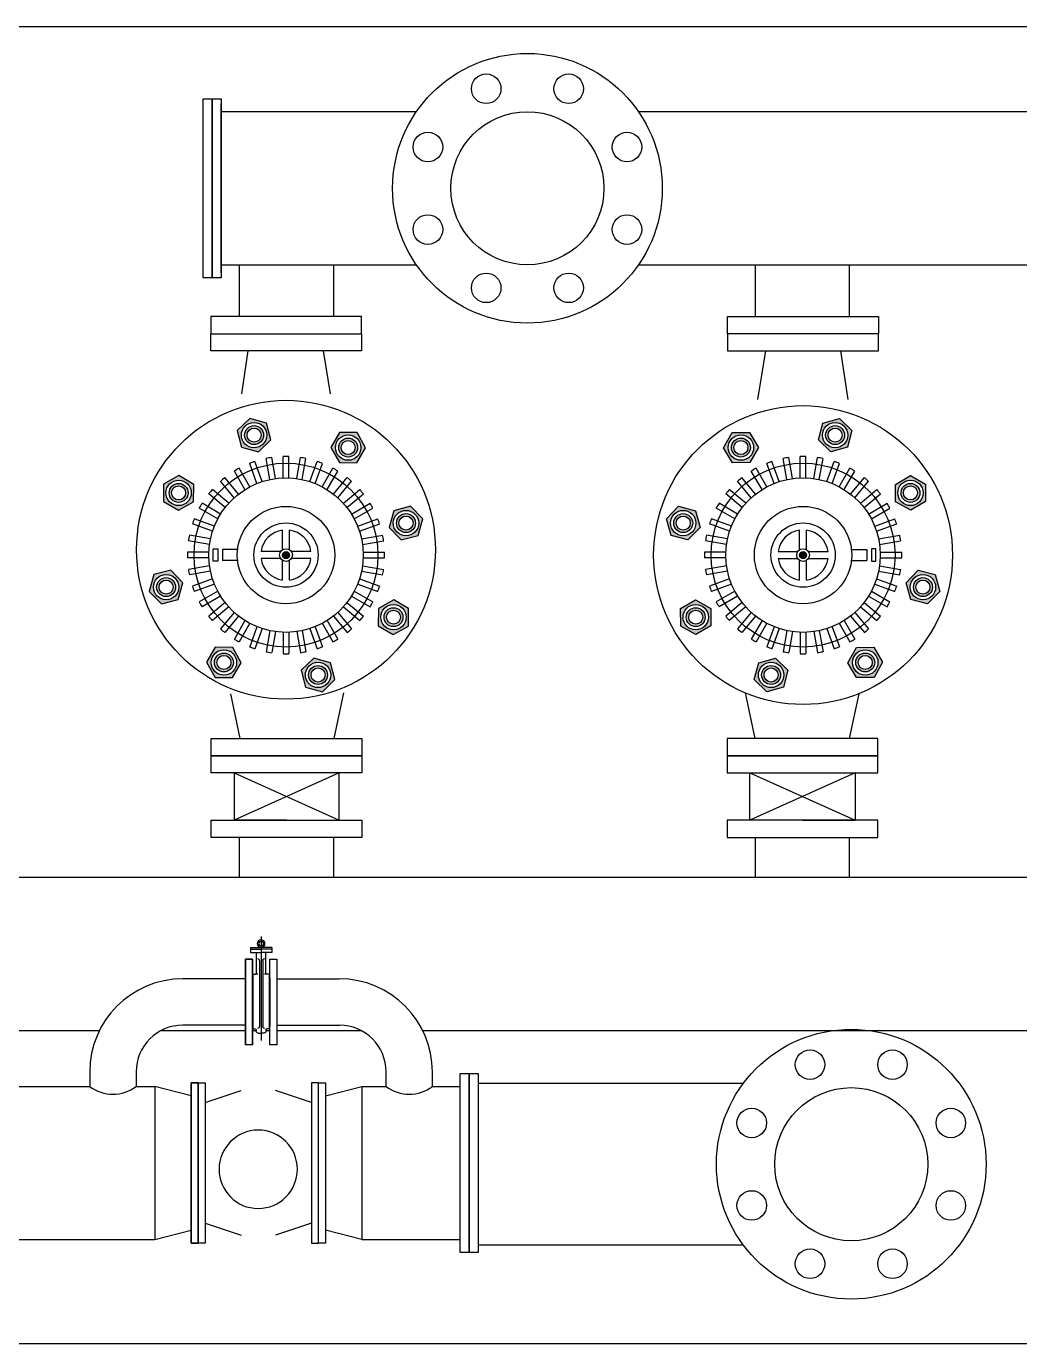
# Model space of a CAD drawing. Header units: millimetres. Extents: x -68052 to -33486, y 712065 to 715598.
# Drawn here: x -52105.1 to -51729.5, y 714070 to 714568.2 of the extents above; entities that cross this region are included whole.
import ezdxf

# ---------------------------------------------------------------- set-up
doc = ezdxf.new("R2010")
doc.units = ezdxf.units.MM
doc.header["$LTSCALE"] = 1000
doc.layers.add('！冷热源机房设备', color=4, linetype='CONTINUOUS')
doc.layers.add('！！！风系统-空调风管', color=4, linetype='CONTINUOUS')

# ---------------------------------------------------------------- blocks, each defined once
blk = doc.blocks.new('换热机组')
at = {"layer": '！！！风系统-空调风管'}
h = blk.add_hatch(color=4, dxfattribs=at)
h.paths.add_polyline_path([(-47.5, 209.7), (-51.9, 192.7), (-68.8, 188), (-81.4, 200.3), (-77, 217.3), (-60.1, 222)])
edge = h.paths.add_edge_path(flags=16)
edge.add_arc((-64.4, 205), 12.8, 0, 360)
h = blk.add_hatch(color=4, dxfattribs=at)
edge = h.paths.add_edge_path(flags=17)
edge.add_arc((-64.4, 205), 7.09, 0, 360)
edge = h.paths.add_edge_path()
edge.add_arc((-64.4, 205), 9.55, 0, 360)
h = blk.add_hatch(color=4, dxfattribs=at)
h.paths.add_polyline_path([(-150.8, 207.7), (-141.9, 192.6), (-150.5, 177.3), (-168, 177.2), (-177, 192.3), (-168.3, 207.5)])
edge = h.paths.add_edge_path(flags=16)
edge.add_arc((-159.4, 192.4), 12.8, 0, 360)
h = blk.add_hatch(color=4, dxfattribs=at)
edge = h.paths.add_edge_path(flags=17)
edge.add_arc((-159.4, 192.4), 7.09, 0, 360)
edge = h.paths.add_edge_path()
edge.add_arc((-159.4, 192.4), 9.55, 0, 360)
h = blk.add_hatch(color=4, dxfattribs=at)
h.paths.add_polyline_path([(26.9, 138.1), (11.8, 129.2), (-3.5, 137.9), (-3.7, 155.4), (11.4, 164.3), (26.7, 155.7)])
edge = h.paths.add_edge_path(flags=16)
edge.add_arc((11.6, 146.8), 12.8, 0, 360)
h = blk.add_hatch(color=4, dxfattribs=at)
edge = h.paths.add_edge_path(flags=17)
edge.add_arc((11.6, 146.8), 7.09, 0, 360)
edge = h.paths.add_edge_path()
edge.add_arc((11.6, 146.8), 9.55, 0, 360)
h = blk.add_hatch(color=4, dxfattribs=at)
h.paths.add_polyline_path([(-222.4, 133.3), (-205.4, 128.9), (-200.7, 112), (-213, 99.5), (-229.9, 103.9), (-234.6, 120.8)])
edge = h.paths.add_edge_path(flags=16)
edge.add_arc((-217.7, 116.4), 12.8, 0, 360)
h = blk.add_hatch(color=4, dxfattribs=at)
edge = h.paths.add_edge_path(flags=17)
edge.add_arc((-217.7, 116.4), 7.09, 0, 360)
edge = h.paths.add_edge_path()
edge.add_arc((-217.7, 116.4), 9.55, 0, 360)
h = blk.add_hatch(color=4, dxfattribs=at)
edge = h.paths.add_edge_path()
edge.add_arc((-96.7, 84.1), 3.55, 0, 360)
h = blk.add_hatch(color=4, dxfattribs=at)
h.paths.add_polyline_path([(28.9, 34.9), (11.9, 39.3), (7.2, 56.2), (19.5, 68.7), (36.5, 64.3), (41.2, 47.4)])
edge = h.paths.add_edge_path(flags=16)
edge.add_arc((24.2, 51.8), 12.8, 0, 360)
h = blk.add_hatch(color=4, dxfattribs=at)
edge = h.paths.add_edge_path(flags=17)
edge.add_arc((24.2, 51.8), 7.09, 0, 360)
edge = h.paths.add_edge_path()
edge.add_arc((24.2, 51.8), 9.55, 0, 360)
h = blk.add_hatch(color=4, dxfattribs=at)
h.paths.add_polyline_path([(-220.3, 30), (-205.2, 39), (-190, 30.3), (-189.8, 12.8), (-204.9, 3.9), (-220.2, 12.5)])
edge = h.paths.add_edge_path(flags=16)
edge.add_arc((-205.1, 21.4), 12.8, 0, 360)
h = blk.add_hatch(color=4, dxfattribs=at)
h.paths.add_polyline_path([(-220.3, 30), (-205.2, 39), (-190, 30.3), (-189.8, 12.8), (-204.9, 3.9), (-220.2, 12.5)])
edge = h.paths.add_edge_path(flags=16)
edge.add_arc((-205.1, 21.4), 12.8, 0, 360)
h = blk.add_hatch(color=4, dxfattribs=at)
edge = h.paths.add_edge_path(flags=17)
edge.add_arc((-205.1, 21.4), 7.09, 0, 360)
edge = h.paths.add_edge_path()
edge.add_arc((-205.1, 21.4), 9.55, 0, 360)
h = blk.add_hatch(color=4, dxfattribs=at)
edge = h.paths.add_edge_path(flags=17)
edge.add_arc((-205.1, 21.4), 7.09, 0, 360)
edge = h.paths.add_edge_path()
edge.add_arc((-205.1, 21.4), 9.55, 0, 360)
h = blk.add_hatch(color=4, dxfattribs=at)
h.paths.add_polyline_path([(-42.7, -39.5), (-51.6, -24.4), (-43, -9.1), (-25.4, -9), (-16.5, -24.1), (-25.1, -39.3)])
edge = h.paths.add_edge_path(flags=16)
edge.add_arc((-34.1, -24.2), 12.8, 0, 360)
h = blk.add_hatch(color=4, dxfattribs=at)
h.paths.add_polyline_path([(-42.7, -39.5), (-51.6, -24.4), (-43, -9.1), (-25.4, -9), (-16.5, -24.1), (-25.1, -39.3)])
edge = h.paths.add_edge_path(flags=16)
edge.add_arc((-34.1, -24.2), 12.8, 0, 360)
h = blk.add_hatch(color=4, dxfattribs=at)
h.paths.add_polyline_path([(-145.9, -41.5), (-141.5, -24.5), (-124.6, -19.8), (-112.1, -32.1), (-116.5, -49.1), (-133.4, -53.8)])
edge = h.paths.add_edge_path(flags=16)
edge.add_arc((-129, -36.8), 12.8, 0, 360)
h = blk.add_hatch(color=4, dxfattribs=at)
edge = h.paths.add_edge_path(flags=17)
edge.add_arc((-34.1, -24.2), 7.09, 0, 360)
edge = h.paths.add_edge_path()
edge.add_arc((-34.1, -24.2), 9.55, 0, 360)
h = blk.add_hatch(color=4, dxfattribs=at)
edge = h.paths.add_edge_path(flags=17)
edge.add_arc((-34.1, -24.2), 7.09, 0, 360)
edge = h.paths.add_edge_path()
edge.add_arc((-34.1, -24.2), 9.55, 0, 360)
h = blk.add_hatch(color=4, dxfattribs=at)
edge = h.paths.add_edge_path(flags=17)
edge.add_arc((-129, -36.8), 7.09, 0, 360)
edge = h.paths.add_edge_path()
edge.add_arc((-129, -36.8), 9.55, 0, 360)
h = blk.add_hatch(color=4, dxfattribs=at)
h.paths.add_polyline_path([(-145.9, -311.7), (-141.5, -328.7), (-124.6, -333.4), (-112.1, -321.1), (-116.5, -304.1), (-133.4, -299.4)])
edge = h.paths.add_edge_path(flags=16)
edge.add_arc((-129, -316.4), 12.8, 0, 360)
h = blk.add_hatch(color=4, dxfattribs=at)
edge = h.paths.add_edge_path(flags=17)
edge.add_arc((-129, -316.4), 7.09, 0, 360)
edge = h.paths.add_edge_path()
edge.add_arc((-129, -316.4), 9.55, 0, 360)
h = blk.add_hatch(color=4, dxfattribs=at)
h.paths.add_polyline_path([(-42.7, -313.7), (-51.6, -328.8), (-43, -344.1), (-25.4, -344.3), (-16.5, -329.2), (-25.1, -313.9)])
edge = h.paths.add_edge_path(flags=16)
edge.add_arc((-34.1, -329), 12.8, 0, 360)
h = blk.add_hatch(color=4, dxfattribs=at)
h.paths.add_polyline_path([(-42.7, -313.7), (-51.6, -328.8), (-43, -344.1), (-25.4, -344.3), (-16.5, -329.2), (-25.1, -313.9)])
edge = h.paths.add_edge_path(flags=16)
edge.add_arc((-34.1, -329), 12.8, 0, 360)
h = blk.add_hatch(color=4, dxfattribs=at)
edge = h.paths.add_edge_path(flags=17)
edge.add_arc((-34.1, -329), 7.09, 0, 360)
edge = h.paths.add_edge_path()
edge.add_arc((-34.1, -329), 9.55, 0, 360)
h = blk.add_hatch(color=4, dxfattribs=at)
edge = h.paths.add_edge_path(flags=17)
edge.add_arc((-34.1, -329), 7.09, 0, 360)
edge = h.paths.add_edge_path()
edge.add_arc((-34.1, -329), 9.55, 0, 360)
h = blk.add_hatch(color=4, dxfattribs=at)
h.paths.add_polyline_path([(-220.3, -383.3), (-205.2, -392.2), (-190, -383.6), (-189.8, -366), (-204.9, -357.1), (-220.2, -365.8)])
edge = h.paths.add_edge_path(flags=16)
edge.add_arc((-205.1, -374.7), 12.8, 0, 360)
h = blk.add_hatch(color=4, dxfattribs=at)
h.paths.add_polyline_path([(-220.3, -383.3), (-205.2, -392.2), (-190, -383.6), (-189.8, -366), (-204.9, -357.1), (-220.2, -365.8)])
edge = h.paths.add_edge_path(flags=16)
edge.add_arc((-205.1, -374.7), 12.8, 0, 360)
h = blk.add_hatch(color=4, dxfattribs=at)
edge = h.paths.add_edge_path(flags=17)
edge.add_arc((-205.1, -374.7), 7.09, 0, 360)
edge = h.paths.add_edge_path()
edge.add_arc((-205.1, -374.7), 9.55, 0, 360)
h = blk.add_hatch(color=4, dxfattribs=at)
edge = h.paths.add_edge_path(flags=17)
edge.add_arc((-205.1, -374.7), 7.09, 0, 360)
edge = h.paths.add_edge_path()
edge.add_arc((-205.1, -374.7), 9.55, 0, 360)
h = blk.add_hatch(color=4, dxfattribs=at)
h.paths.add_polyline_path([(28.9, -388.2), (11.9, -392.5), (7.2, -409.4), (19.5, -422), (36.5, -417.6), (41.2, -400.7)])
edge = h.paths.add_edge_path(flags=16)
edge.add_arc((24.2, -405.1), 12.8, 0, 360)
h = blk.add_hatch(color=4, dxfattribs=at)
edge = h.paths.add_edge_path(flags=17)
edge.add_arc((24.2, -405.1), 7.09, 0, 360)
edge = h.paths.add_edge_path()
edge.add_arc((24.2, -405.1), 9.55, 0, 360)
h = blk.add_hatch(color=4, dxfattribs=at)
edge = h.paths.add_edge_path()
edge.add_arc((-96.7, -437.4), 3.55, 0, 360)
h = blk.add_hatch(color=4, dxfattribs=at)
h.paths.add_polyline_path([(-222.4, -486.5), (-205.4, -482.2), (-200.7, -465.3), (-213, -452.7), (-229.9, -457.1), (-234.6, -474)])
edge = h.paths.add_edge_path(flags=16)
edge.add_arc((-217.7, -469.6), 12.8, 0, 360)
h = blk.add_hatch(color=4, dxfattribs=at)
edge = h.paths.add_edge_path(flags=17)
edge.add_arc((-217.7, -469.6), 7.09, 0, 360)
edge = h.paths.add_edge_path()
edge.add_arc((-217.7, -469.6), 9.55, 0, 360)
h = blk.add_hatch(color=4, dxfattribs=at)
h.paths.add_polyline_path([(26.9, -491.4), (11.8, -482.5), (-3.5, -491.1), (-3.7, -508.7), (11.4, -517.6), (26.7, -508.9)])
edge = h.paths.add_edge_path(flags=16)
edge.add_arc((11.6, -500), 12.8, 0, 360)
h = blk.add_hatch(color=4, dxfattribs=at)
edge = h.paths.add_edge_path(flags=17)
edge.add_arc((11.6, -500), 7.09, 0, 360)
edge = h.paths.add_edge_path()
edge.add_arc((11.6, -500), 9.55, 0, 360)
h = blk.add_hatch(color=4, dxfattribs=at)
h.paths.add_polyline_path([(-150.8, -561), (-141.9, -545.9), (-150.5, -530.6), (-168, -530.4), (-177, -545.5), (-168.3, -560.8)])
edge = h.paths.add_edge_path(flags=16)
edge.add_arc((-159.4, -545.7), 12.8, 0, 360)
h = blk.add_hatch(color=4, dxfattribs=at)
edge = h.paths.add_edge_path(flags=17)
edge.add_arc((-159.4, -545.7), 7.09, 0, 360)
edge = h.paths.add_edge_path()
edge.add_arc((-159.4, -545.7), 9.55, 0, 360)
h = blk.add_hatch(color=4, dxfattribs=at)
h.paths.add_polyline_path([(-47.5, -563), (-51.9, -546), (-68.8, -541.3), (-81.4, -553.6), (-77, -570.6), (-60.1, -575.3)])
edge = h.paths.add_edge_path(flags=16)
edge.add_arc((-64.4, -558.3), 12.8, 0, 360)
h = blk.add_hatch(color=4, dxfattribs=at)
edge = h.paths.add_edge_path(flags=17)
edge.add_arc((-64.4, -558.3), 7.09, 0, 360)
edge = h.paths.add_edge_path()
edge.add_arc((-64.4, -558.3), 9.55, 0, 360)
at = {"layer": '！！！风系统-空调风管', "color": 4}
for p, q in [((-543.9, -82), (-543.9, 715.2)), ((-389.4, -81.9), (-389.4, 715.2)), ((228.2, -799.9), (228.2, 716.9)), ((382.7, -299.5), (382.7, 716.9)), ((-389.4, -81.9), (-389.4, 693.6)), ((-126, 156.3), (-133.4, 176.6)), ((-120.7, 158.3), (-128.1, 178.5)), ((-113, 160.3), (-116.8, 181.6)), ((-107.5, 161.3), (-111.2, 182.5)), ((-99.6, 162), (-99.6, 183.6)), ((-93.9, 162), (-93.9, 183.6)), ((-86, 161.3), (-82.3, 182.5)), ((-80.4, 160.3), (-76.7, 181.6)), ((-72.8, 158.3), (-65.4, 178.5)), ((-67.4, 156.3), (-60, 176.6)), ((-144.6, 145.6), (-158.5, 162.1)), ((-138.1, 150.1), (-148.9, 168.8)), ((-133.2, 153), (-144, 171.7)), ((-60.2, 153), (-49.5, 171.7)), ((-55.3, 150.1), (-44.5, 168.8)), ((-48.8, 145.6), (-35, 162.1)), ((-154.6, 136.3), (-171.1, 150.2)), ((-149, 141.9), (-162.8, 158.5)), ((-102.4, 132.4), (-102.4, 148.3)), ((-102.4, 148.3), (-91.1, 148.3)), ((-91.1, 132.4), (-91.1, 148.3)), ((-44.5, 141.9), (-30.6, 158.5)), ((-38.9, 136.3), (-22.4, 150.2)), ((-162.8, 125.5), (-181.5, 136.3)), ((-158.2, 132), (-174.8, 145.9)), ((-35.2, 132), (-18.7, 145.9)), ((-30.7, 125.5), (-12, 136.3)), ((43.1, 140.3), (88.2, 130.6)), ((123, 136.6), (170.6, 30.4)), ((123, 30.4), (170.6, 136.6)), ((170.6, 83.5), (170.6, 136.6)), ((-337.3, 131), (-389.4, 131)), ((-253.6, 129.6), (-302.6, 122.3)), ((-169, 113.4), (-189.2, 120.8)), ((-165.6, 120.6), (-184.3, 131.4)), ((-27.9, 120.6), (-9.2, 131.4)), ((-24.5, 113.4), (-4.2, 120.8)), ((228.2, 131), (188, 131)), ((-170.9, 108.1), (-191.2, 115.5)), ((-100.3, 89.5), (-100.3, 109.3)), ((-93.2, 89.5), (-93.2, 109.3)), ((-22.6, 108.1), (-2.3, 115.5)), ((-173.9, 94.8), (-195.2, 98.6)), ((-172.9, 100.4), (-194.2, 104.2)), ((-20.5, 100.4), (0.7, 104.2)), ((-19.5, 94.8), (1.7, 98.6)), ((-174.6, 86.9), (-196.2, 86.9)), ((-174.6, 81.3), (-196.2, 81.3)), ((-102.1, 87.6), (-121.9, 87.6)), ((-102.1, 80.6), (-121.9, 80.6)), ((-96.7, 84.1), (-96.7, 84.1)), ((-96.7, 84.1), (-96.7, 84.1)), ((-71.6, 87.6), (-91.3, 87.6)), ((-71.6, 80.6), (-91.3, 80.6)), ((-18.8, 86.9), (2.7, 86.9)), ((-18.8, 81.3), (2.7, 81.3)), ((123, 30.4), (123, 83.5)), ((-173.9, 73.4), (-195.2, 69.6)), ((-172.9, 67.8), (-194.2, 64)), ((-100.3, 58.9), (-100.3, 78.7)), ((-93.2, 58.9), (-93.2, 78.7)), ((-20.5, 67.8), (0.7, 64)), ((-19.5, 73.4), (1.7, 69.6)), ((-170.9, 60.1), (-191.2, 52.7)), ((-169, 54.8), (-189.2, 47.4)), ((-24.5, 54.8), (-4.2, 47.4)), ((-22.6, 60.1), (-2.3, 52.7)), ((-253.5, 38.4), (-302.6, 46.4)), ((-165.6, 47.6), (-184.3, 36.8)), ((-162.8, 42.7), (-181.5, 31.9)), ((-30.7, 42.7), (-12, 31.9)), ((-27.9, 47.6), (-9.2, 36.8)), ((-337.3, 36), (-389.4, 36)), ((-158.2, 36.2), (-174.8, 22.3)), ((-154.6, 31.9), (-171.1, 18)), ((-38.9, 31.9), (-22.4, 18)), ((-35.2, 36.2), (-18.7, 22.3)), ((88.2, 35.7), (42.3, 25.9)), ((228.2, 36), (188, 36)), ((-149, 26.3), (-162.8, 9.7)), ((-144.6, 22.6), (-158.5, 6.1)), ((-138.1, 18.1), (-148.9, -0.6)), ((-133.2, 15.2), (-144, -3.5)), ((-60.2, 15.2), (-49.5, -3.5)), ((-55.3, 18.1), (-44.5, -0.6)), ((-48.8, 22.6), (-35, 6.1)), ((-44.5, 26.3), (-30.6, 9.7)), ((436.1, 23.8), (436.1, -243.7)), ((599.1, 23.8), (599.1, -243.7)), ((-126, 11.9), (-133.4, -8.4)), ((-120.7, 9.9), (-128.1, -10.3)), ((-113, 7.9), (-116.8, -13.4)), ((-107.5, 6.9), (-111.2, -14.3)), ((-99.6, 6.2), (-99.6, -15.4)), ((-93.9, 6.2), (-93.9, -15.4)), ((-86, 6.9), (-82.3, -14.3)), ((-80.4, 7.9), (-76.7, -13.4)), ((-72.8, 9.9), (-65.4, -10.3)), ((-67.4, 11.9), (-60, -8.4)), ((439.1, -289.7), (439.1, -261.7)), ((593.6, -360.9), (593.6, -261.7)), ((439.1, -289.7), (424.6, -289.7)), ((-543.9, -502.8), (-543.9, -305.9)), ((-543.9, -414.5), (-543.9, -305.9)), ((-389.4, -502.8), (-389.4, -305.9)), ((-126, -365.1), (-133.4, -344.9)), ((-120.7, -363.2), (-128.1, -342.9)), ((-113, -361.1), (-116.8, -339.9)), ((-107.5, -360.2), (-111.2, -338.9)), ((-99.6, -359.5), (-99.6, -337.9)), ((-93.9, -359.5), (-93.9, -337.9)), ((-86, -360.2), (-82.3, -338.9)), ((-80.4, -361.1), (-76.7, -339.9)), ((-72.8, -363.2), (-65.4, -342.9)), ((-67.4, -365.1), (-60, -344.9)), ((439.1, -336.5), (424.4, -336.5)), ((439.1, -360.9), (439.1, -336.5)), ((-138.1, -371.3), (-148.9, -352.6)), ((-133.2, -368.5), (-144, -349.8)), ((-60.2, -368.5), (-49.5, -349.8)), ((-55.3, -371.3), (-44.5, -352.6)), ((-154.6, -385.1), (-171.1, -371.2)), ((-149, -379.5), (-162.8, -363)), ((-144.6, -375.9), (-158.5, -359.3)), ((-48.8, -375.9), (-35, -359.3)), ((-44.5, -379.5), (-30.6, -363)), ((-38.9, -385.1), (-22.4, -371.2)), ((382.7, -446.7), (382.7, -362)), ((448.7, -397.5), (439.1, -360.9)), ((439.1, -360.9), (593.6, -360.9)), ((593.6, -360.9), (584, -397.5)), ((-162.8, -396), (-181.5, -385.2)), ((-158.2, -389.5), (-174.8, -375.6)), ((-35.2, -389.5), (-18.7, -375.6)), ((-30.7, -396), (-12, -385.2)), ((88.2, -388.9), (42.3, -379.2)), ((123, -489.8), (170.6, -383.7)), ((123, -383.7), (170.6, -489.8)), ((123, -383.7), (123, -436.8)), ((330.6, -446.7), (330.6, -383.7)), ((377.4, -446.7), (377.4, -383.5)), ((-337.3, -389.3), (-389.4, -389.3)), ((-259.2, -392.6), (-302.6, -399.6)), ((-165.6, -400.9), (-184.3, -390.1)), ((-27.9, -400.9), (-9.2, -390.1)), ((228.2, -389.3), (188, -389.3)), ((435.6, -404.6), (435.6, -397.5)), ((435.6, -397.5), (597.1, -397.5)), ((448.7, -397.5), (584, -397.5)), ((450.9, -397.5), (581.8, -397.5)), ((458.7, -397.5), (573.9, -397.5)), ((597.1, -397.5), (597.1, -404.6)), ((-170.9, -413.4), (-191.2, -406)), ((-169, -408), (-189.2, -400.7)), ((-24.5, -408), (-4.2, -400.7)), ((-22.6, -413.4), (-2.3, -406)), ((597.1, -404.6), (435.6, -404.6)), ((435.6, -404.6), (435.6, -411.7)), ((435.6, -411.7), (597.1, -411.7)), ((455.4, -411.7), (443.3, -448.1)), ((589.3, -404.6), (443.4, -404.6)), ((577.2, -411.7), (589.3, -448.1)), ((597.1, -411.7), (597.1, -404.6)), ((-173.9, -426.6), (-195.2, -422.9)), ((-172.9, -421), (-194.2, -417.3)), ((-100.3, -412.2), (-100.3, -432)), ((-93.2, -412.2), (-93.2, -432)), ((-20.5, -421), (0.7, -417.3)), ((-19.5, -426.6), (1.7, -422.9)), ((-174.6, -434.5), (-196.2, -434.5)), ((-102.1, -433.8), (-121.9, -433.8)), ((-96.7, -437.4), (-96.7, -437.4)), ((-96.7, -437.4), (-96.7, -437.4)), ((-71.6, -433.8), (-91.3, -433.8)), ((-18.8, -434.5), (2.7, -434.5)), ((170.6, -436.8), (170.6, -489.8)), ((-174.6, -440.2), (-196.2, -440.2)), ((-173.9, -448.1), (-195.2, -451.8)), ((-102.1, -440.9), (-121.9, -440.9)), ((-100.3, -442.7), (-100.3, -462.5)), ((-93.2, -442.7), (-93.2, -462.5)), ((-71.6, -440.9), (-91.3, -440.9)), ((-19.5, -448.1), (1.7, -451.8)), ((-18.8, -440.2), (2.7, -440.2)), ((-172.9, -453.7), (-194.2, -457.4)), ((-170.9, -461.3), (-191.2, -468.7)), ((-22.6, -461.3), (-2.3, -468.7)), ((-20.5, -453.7), (0.7, -457.4)), ((288, -462.5), (392.7, -462.5)), ((299, -451.8), (299, -462.5)), ((299, -451.8), (304, -451.8)), ((299, -473.3), (299, -462.5)), ((300.8, -451.8), (300.8, -462.5)), ((300.8, -473.3), (300.8, -462.5)), ((304, -451.8), (304, -462.5)), ((324.9, -457.8), (304, -457.8)), ((304, -473.3), (304, -462.5)), ((312.1, -460.8), (378.8, -460.8)), ((312.1, -464.3), (378.8, -464.3)), ((325.8, -454.4), (381.1, -454.4)), ((325.8, -454.4), (325.8, -456.9)), ((325.8, -456.9), (325.8, -459.2)), ((329.6, -453.8), (378.5, -453.8)), ((329.6, -454.4), (329.6, -453.8)), ((378.5, -453.8), (378.5, -454.4)), ((381.1, -454.4), (381.1, -456.7)), ((382, -457.6), (383.5, -457.6)), ((382.7, -457.6), (382.7, -453.8)), ((385.3, -459.5), (385.3, -462.5)), ((385.3, -465.6), (385.3, -462.5)), ((-259.3, -482), (-302.6, -475.5)), ((-169, -466.7), (-189.2, -474)), ((-165.6, -473.8), (-184.3, -484.6)), ((-27.9, -473.8), (-9.2, -484.6)), ((-24.5, -466.7), (-4.2, -474)), ((299, -473.3), (304, -473.3)), ((324.9, -467.2), (304, -467.2)), ((397.3, -471.3), (310.8, -471.3)), ((310.8, -471.3), (310.8, -478.4)), ((374.1, -471.3), (318.6, -471.3)), ((325.8, -465.9), (325.8, -468.2)), ((325.8, -470.7), (325.8, -468.2)), ((325.8, -470.7), (381.1, -470.7)), ((329.6, -471.3), (329.6, -470.7)), ((329.6, -471.3), (378.5, -471.3)), ((378.5, -471.3), (378.5, -470.7)), ((381.1, -470.7), (381.1, -468.4)), ((382, -467.5), (383.5, -467.5)), ((382.7, -471.3), (382.7, -467.5)), ((-337.3, -484.3), (-389.4, -484.3)), ((-162.8, -478.8), (-181.5, -489.5)), ((-158.2, -485.2), (-174.8, -499.1)), ((-154.6, -489.6), (-171.1, -503.5)), ((-102.4, -485.6), (-102.4, -501.6)), ((-91.1, -485.6), (-91.1, -501.6)), ((-38.9, -489.6), (-22.4, -503.5)), ((-35.2, -485.2), (-18.7, -499.1)), ((-30.7, -478.8), (-12, -489.5)), ((43.1, -493.5), (88.2, -483.9)), ((228.2, -484.3), (188, -484.3)), ((310.8, -478.4), (397.3, -478.4)), ((317.2, -478.4), (390.8, -478.4)), ((330.6, -478.4), (330.6, -541.4)), ((377.4, -478.4), (377.4, -541.5)), ((382.7, -563.1), (382.7, -478.4)), ((455.4, -519), (443.3, -482.6)), ((577.2, -519), (589.3, -482.6)), ((-381.4, -502.8), (-551.8, -502.8)), ((-149, -495.2), (-162.8, -511.7)), ((-144.6, -498.8), (-158.5, -515.4)), ((-138.1, -503.4), (-148.9, -522.1)), ((-102.4, -501.6), (-91.1, -501.6)), ((-55.3, -503.4), (-44.5, -522.1)), ((-48.8, -498.8), (-35, -515.4)), ((-44.5, -495.2), (-30.6, -511.7)), ((-133.2, -506.2), (-144, -524.9)), ((-126, -509.6), (-133.4, -529.9)), ((-120.7, -511.5), (-128.1, -531.8)), ((-113, -513.6), (-116.8, -534.8)), ((-107.5, -514.6), (-111.2, -535.8)), ((-99.6, -515.2), (-99.6, -536.8)), ((-93.9, -515.2), (-93.9, -536.8)), ((-86, -514.6), (-82.3, -535.8)), ((-80.4, -513.6), (-76.7, -534.8)), ((-72.8, -511.5), (-65.4, -531.8)), ((-67.4, -509.6), (-60, -529.9)), ((-60.2, -506.2), (-49.5, -524.9)), ((435.6, -526.1), (435.6, -519)), ((435.6, -519), (597.1, -519)), ((597.1, -526.1), (435.6, -526.1)), ((435.6, -526.1), (435.6, -533.2)), ((573.9, -526.1), (443.4, -526.1)), ((597.1, -519), (597.1, -526.1)), ((597.1, -533.2), (597.1, -526.1)), ((435.6, -533.2), (597.1, -533.2)), ((448.7, -533.2), (439.1, -569.8)), ((442.1, -533.2), (590.6, -533.2)), ((448.7, -533.2), (584, -533.2)), ((593.6, -569.8), (584, -533.2)), ((439.1, -588.5), (439.1, -569.8)), ((439.1, -569.8), (593.6, -569.8)), ((593.6, -1477.6), (593.6, -569.8)), ((424.4, -588.5), (439.1, -588.5)), ((382.7, -799.9), (382.7, -625.5)), ((424.6, -635.4), (439.1, -635.4)), ((439.1, -799.9), (439.1, -635.4))]:
    blk.add_line(p, q, dxfattribs=at)
at = {"layer": '！！！风系统-空调风管', "color": 4, "ltscale": 0.005}
blk.add_lwpolyline([(698.6, -1697.5), (-629.9, -1697.5), (-629.9, 855.4), (698.6, 855.4)], close=True, dxfattribs=at)
at = {"layer": '！！！风系统-空调风管', "color": 4}
for points in [[(-47.5, 209.7), (-51.9, 192.7), (-68.8, 188), (-81.4, 200.3), (-77, 217.3), (-60.1, 222)], [(-150.8, 207.7), (-141.9, 192.6), (-150.5, 177.3), (-168, 177.2), (-177, 192.3), (-168.3, 207.5)], [(-319.9, 160), (-319.9, 8), (-337.3, 8), (-337.3, 160)], [(-319.9, 160), (-319.9, 8), (-302.6, 8), (-302.6, 160)], [(26.9, 138.1), (11.8, 129.2), (-3.5, 137.9), (-3.7, 155.4), (11.4, 164.3), (26.7, 155.7)], [(88.2, 159.5), (88.2, 7.5), (105.6, 7.5), (105.6, 159.5)], [(105.6, 159.5), (105.6, 7.5), (123, 7.5), (123, 159.5)], [(170.6, 159.5), (170.6, 7.5), (188, 7.5), (188, 159.5)], [(-102.9, 153.1), (-90.6, 153.1), (-90.6, 157.5), (-102.9, 157.5)], [(-222.4, 133.3), (-205.4, 128.9), (-200.7, 112), (-213, 99.5), (-229.9, 103.9), (-234.6, 120.8)], [(123, 30.4), (123, 136.6), (170.6, 136.6), (170.6, 30.4)], [(28.9, 34.9), (11.9, 39.3), (7.2, 56.2), (19.5, 68.7), (36.5, 64.3), (41.2, 47.4)], [(-220.3, 30), (-205.2, 39), (-190, 30.3), (-189.8, 12.8), (-204.9, 3.9), (-220.2, 12.5)], [(-220.3, 30), (-205.2, 39), (-190, 30.3), (-189.8, 12.8), (-204.9, 3.9), (-220.2, 12.5)], [(-42.7, -39.5), (-51.6, -24.4), (-43, -9.1), (-25.4, -9), (-16.5, -24.1), (-25.1, -39.3)], [(-42.7, -39.5), (-51.6, -24.4), (-43, -9.1), (-25.4, -9), (-16.5, -24.1), (-25.1, -39.3)], [(-145.9, -41.5), (-141.5, -24.5), (-124.6, -19.8), (-112.1, -32.1), (-116.5, -49.1), (-133.4, -53.8)], [(426, -252.7), (426, -243.7), (606.7, -243.7), (606.7, -252.7)], [(426, -261.7), (426, -252.7), (606.7, -252.7), (606.7, -261.7)], [(-145.9, -311.7), (-141.5, -328.7), (-124.6, -333.4), (-112.1, -321.1), (-116.5, -304.1), (-133.4, -299.4)], [(-42.7, -313.7), (-51.6, -328.8), (-43, -344.1), (-25.4, -344.3), (-16.5, -329.2), (-25.1, -313.9)], [(-42.7, -313.7), (-51.6, -328.8), (-43, -344.1), (-25.4, -344.3), (-16.5, -329.2), (-25.1, -313.9)], [(-220.3, -383.3), (-205.2, -392.2), (-190, -383.6), (-189.8, -366), (-204.9, -357.1), (-220.2, -365.8)], [(-220.3, -383.3), (-205.2, -392.2), (-190, -383.6), (-189.8, -366), (-204.9, -357.1), (-220.2, -365.8)], [(-319.9, -513.3), (-319.9, -361.3), (-337.3, -361.3), (-337.3, -513.3)], [(-319.9, -513.3), (-319.9, -361.3), (-302.6, -361.3), (-302.6, -513.3)], [(88.2, -512.8), (88.2, -360.8), (105.6, -360.8), (105.6, -512.8)], [(105.6, -512.8), (105.6, -360.8), (123, -360.8), (123, -512.8)], [(170.6, -512.8), (170.6, -360.8), (188, -360.8), (188, -512.8)], [(123, -383.7), (123, -489.8), (170.6, -489.8), (170.6, -383.7)], [(28.9, -388.2), (11.9, -392.5), (7.2, -409.4), (19.5, -422), (36.5, -417.6), (41.2, -400.7)], [(310.8, -453.8), (310.8, -446.7), (397.3, -446.7), (397.3, -453.8)], [(-222.4, -486.5), (-205.4, -482.2), (-200.7, -465.3), (-213, -452.7), (-229.9, -457.1), (-234.6, -474)], [(310.8, -478.4), (310.8, -471.3), (397.3, -471.3), (397.3, -478.4)], [(26.9, -491.4), (11.8, -482.5), (-3.5, -491.1), (-3.7, -508.7), (11.4, -517.6), (26.7, -508.9)], [(-557, -511.8), (-557, -502.8), (-376.3, -502.8), (-376.3, -511.8)], [(-557, -520.8), (-557, -511.8), (-376.3, -511.8), (-376.3, -520.8)], [(-102.9, -506.3), (-90.6, -506.3), (-90.6, -510.8), (-102.9, -510.8)], [(-150.8, -561), (-141.9, -545.9), (-150.5, -530.6), (-168, -530.4), (-177, -545.5), (-168.3, -560.8)], [(435.6, -533.2), (435.6, -526.1), (597.1, -526.1), (597.1, -533.2)], [(-47.5, -563), (-51.9, -546), (-68.8, -541.3), (-81.4, -553.6), (-77, -570.6), (-60.1, -575.3)]]:
    blk.add_lwpolyline(points, close=True, dxfattribs=at)
for centre, radius in [((517.6, 132.7), 136), ((476, 233.1), 14.9), ((559.2, 233.1), 14.9), ((-96.7, 84.1), 150.7), ((-64.4, 205), 12.8), ((-64.4, 205), 9.55), ((-159.4, 192.4), 12.8), ((-159.4, 192.4), 9.55), ((-159.4, 192.4), 7.09), ((-64.4, 205), 7.09), ((517.6, 132.7), 77.2), ((417.2, 174.3), 14.9), ((618, 174.3), 14.9), ((-96.7, 84.1), 92.7), ((-96.7, 84.1), 77.9), ((11.6, 146.8), 12.8), ((11.6, 146.8), 9.55), ((11.6, 146.8), 7.09), ((-96.7, 84.1), 49.1), ((-217.7, 116.4), 12.8), ((-217.7, 116.4), 9.55), ((-217.7, 116.4), 7.09), ((-96.7, 84.1), 32.4), ((-96.7, 84.1), 32.4), ((-96.7, 84.1), 32.4), ((417.2, 91.1), 14.9), ((618, 91.1), 14.9), ((-96.7, 84.1), 6.45), ((-96.7, 84.1), 3.55), ((-96.7, 84.1), 3.55), ((24.2, 51.8), 12.8), ((24.2, 51.8), 9.55), ((24.2, 51.8), 7.09), ((476, 32.3), 14.9), ((559.2, 32.3), 14.9), ((-205.1, 21.4), 12.8), ((-205.1, 21.4), 12.8), ((-205.1, 21.4), 9.55), ((-205.1, 21.4), 9.55), ((-205.1, 21.4), 7.09), ((-205.1, 21.4), 7.09), ((-34.1, -24.2), 12.8), ((-34.1, -24.2), 12.8), ((-129, -36.8), 12.8), ((-34.1, -24.2), 9.55), ((-34.1, -24.2), 9.55), ((-34.1, -24.2), 7.09), ((-34.1, -24.2), 7.09), ((-129, -36.8), 9.55), ((-129, -36.8), 7.09), ((-466.6, -193.9), 136), ((-508.2, -93.5), 14.9), ((-425, -93.5), 14.9), ((-466.6, -193.9), 77.2), ((-567, -152.3), 14.9), ((-366.2, -152.3), 14.9), ((-567, -235.5), 14.9), ((-366.2, -235.5), 14.9), ((-508.2, -294.3), 14.9), ((-425, -294.3), 14.9), ((-102.1, -437.4), 150.7), ((-129, -316.4), 12.8), ((-129, -316.4), 9.55), ((-129, -316.4), 7.09), ((-34.1, -329), 12.8), ((-34.1, -329), 12.8), ((-34.1, -329), 9.55), ((-34.1, -329), 9.55), ((-34.1, -329), 7.09), ((-34.1, -329), 7.09), ((-96.7, -437.4), 92.7), ((-205.1, -374.7), 12.8), ((-205.1, -374.7), 12.8), ((-205.1, -374.7), 9.55), ((-205.1, -374.7), 9.55), ((-205.1, -374.7), 7.09), ((-205.1, -374.7), 7.09), ((-96.7, -437.4), 77.9), ((-96.7, -437.4), 49.1), ((24.2, -405.1), 12.8), ((24.2, -405.1), 9.55), ((24.2, -405.1), 7.09), ((-96.7, -437.4), 32.4), ((-96.7, -437.4), 32.4), ((-96.7, -437.4), 32.4), ((-96.7, -437.4), 6.45), ((-96.7, -437.4), 3.55), ((-96.7, -437.4), 3.55), ((-217.7, -469.6), 12.8), ((-217.7, -469.6), 9.55), ((-217.7, -469.6), 7.09), ((11.6, -500), 12.8), ((11.6, -500), 9.55), ((11.6, -500), 7.09), ((-159.4, -545.7), 12.8), ((-159.4, -545.7), 9.55), ((-159.4, -545.7), 7.09), ((-64.4, -558.3), 12.8), ((-64.4, -558.3), 9.55), ((-64.4, -558.3), 7.09)]:
    blk.add_circle(centre, radius, dxfattribs=at)
for centre, radius, start, end in [((-96.7, 84.1), 99.5, 108.3668, 111.6332), ((-96.7, 84.1), 99.5, 98.3668, 101.6332), ((-96.7, 84.1), 99.5, 88.3668, 91.6332), ((-96.7, 84.1), 99.5, 78.3668, 81.6332), ((-96.7, 84.1), 99.5, 68.3668, 71.6332), ((-96.7, 84.1), 99.5, 128.3668, 131.6332), ((-96.7, 84.1), 99.5, 118.3668, 121.6332), ((-96.7, 84.1), 99.5, 58.3668, 61.6332), ((-96.7, 84.1), 99.5, 48.3668, 51.6332), ((-96.7, 84.1), 99.5, 138.3668, 141.6332), ((-96.7, 84.1), 99.5, 38.3668, 41.6332), ((-96.7, 84.1), 99.5, 148.3668, 151.6332), ((-96.7, 84.1), 99.5, 28.3668, 31.6332), ((-96.7, 84.1), 99.5, 158.3668, 161.6332), ((-96.7, 84.1), 99.5, 18.3668, 21.6332), ((-96.7, 84.1), 25.4, 98.0141, 171.9859), ((-96.7, 84.1), 25.4, 8.0141, 81.9859), ((-96.7, 84.1), 99.5, 168.3668, 171.6332), ((-96.7, 84.1), 99.5, 8.3668, 11.6332), ((-96.7, 84.1), 99.5, 178.3668, 181.6332), ((-96.7, 84.1), 25.4, 188.0141, 261.9859), ((-96.7, 84.1), 25.4, 278.0141, 351.9859), ((-96.7, 84.1), 99.5, 358.3668, 1.6332), ((-96.7, 84.1), 99.5, 188.3668, 191.6332), ((-96.7, 84.1), 99.5, 348.3668, 351.6332), ((-96.7, 84.1), 99.5, 198.3668, 201.6332), ((-96.7, 84.1), 99.5, 338.3668, 341.6332), ((-96.7, 84.1), 99.5, 208.3668, 211.6332), ((-96.7, 84.1), 99.5, 328.3668, 331.6332), ((-96.7, 84.1), 99.5, 218.3668, 221.6332), ((-96.7, 84.1), 99.5, 318.3668, 321.6332), ((-96.7, 84.1), 99.5, 228.3668, 231.6332), ((-96.7, 84.1), 99.5, 308.3668, 311.6332), ((-96.7, 84.1), 99.5, 238.3668, 241.6332), ((-96.7, 84.1), 99.5, 248.3668, 251.6332), ((-96.7, 84.1), 99.5, 288.3668, 291.6332), ((-96.7, 84.1), 99.5, 298.3668, 301.6332), ((-96.7, 84.1), 99.5, 258.3668, 261.6332), ((-96.7, 84.1), 99.5, 268.3668, 271.6332), ((-96.7, 84.1), 99.5, 278.3668, 281.6332), ((424.6, -383.7), 94, 90, 180), ((408.8, -313.1), 38.3, 322.283, 37.717), ((-96.7, -437.4), 99.5, 108.3668, 111.6332), ((-96.7, -437.4), 99.5, 98.3668, 101.6332), ((-96.7, -437.4), 99.5, 88.3668, 91.6332), ((-96.7, -437.4), 99.5, 78.3668, 81.6332), ((-96.7, -437.4), 99.5, 68.3668, 71.6332), ((424.4, -383.5), 47, 90, 180), ((-96.7, -437.4), 99.5, 118.3668, 121.6332), ((-96.7, -437.4), 99.5, 58.3668, 61.6332), ((-96.7, -437.4), 99.5, 138.3668, 141.6332), ((-96.7, -437.4), 99.5, 128.3668, 131.6332), ((-96.7, -437.4), 99.5, 48.3668, 51.6332), ((-96.7, -437.4), 99.5, 38.3668, 41.6332), ((-96.7, -437.4), 99.5, 148.3668, 151.6332), ((-96.7, -437.4), 99.5, 28.3668, 31.6332), ((-96.7, -437.4), 99.5, 158.3668, 161.6332), ((-96.7, -437.4), 99.5, 18.3668, 21.6332), ((-96.7, -437.4), 99.5, 168.3668, 171.6332), ((-96.7, -437.4), 25.4, 98.0141, 171.9859), ((-96.7, -437.4), 25.4, 8.0141, 81.9859), ((-96.7, -437.4), 99.5, 8.3668, 11.6332), ((-96.7, -437.4), 99.5, 178.3668, 181.6332), ((-96.7, -437.4), 99.5, 358.3668, 1.6332), ((-96.7, -437.4), 25.4, 188.0141, 261.9859), ((-96.7, -437.4), 25.4, 278.0141, 351.9859), ((-96.7, -437.4), 99.5, 188.3668, 191.6332), ((-96.7, -437.4), 99.5, 348.3668, 351.6332), ((-96.7, -437.4), 99.5, 198.3668, 201.6332), ((-96.7, -437.4), 99.5, 338.3668, 341.6332), ((-96.7, -437.4), 99.5, 208.3668, 211.6332), ((-96.7, -437.4), 99.5, 328.3668, 331.6332), ((-96.7, -437.4), 99.5, 218.3668, 221.6332), ((-96.7, -437.4), 99.5, 318.3668, 321.6332), ((-96.7, -437.4), 99.5, 228.3668, 231.6332), ((-96.7, -437.4), 99.5, 308.3668, 311.6332), ((-96.7, -437.4), 99.5, 238.3668, 241.6332), ((-96.7, -437.4), 99.5, 248.3668, 251.6332), ((-96.7, -437.4), 99.5, 288.3668, 291.6332), ((-96.7, -437.4), 99.5, 298.3668, 301.6332), ((-96.7, -437.4), 99.5, 258.3668, 261.6332), ((-96.7, -437.4), 99.5, 268.3668, 271.6332), ((-96.7, -437.4), 99.5, 278.3668, 281.6332), ((424.6, -541.4), 94, 180, 270), ((424.4, -541.5), 47, 180, 270), ((408.8, -612), 38.3, 322.283, 37.717)]:
    blk.add_arc(centre, radius, start, end, dxfattribs=at)
at = {"layer": '！！！风系统-空调风管', "color": 4, "extrusion": (0, 0, -1)}
for centre, major_axis, start_param, end_param in [((522.7, -465.4), (-0.1, 39.5), 0.00294, 6.286125), ((295.2, -462.5), (-2.75, 2.75), 3.926991, 10.210176), ((295.2, -462.5), (1.77, 1.77), 2.356194490191326, 8.639379797370912), ((312.1, -458.9), (1.33, 1.33), 2.356194, 3.926991), ((312.1, -466.2), (1.33, 1.33), 3.926991, 5.497787), ((324.9, -456.9), (0.665, 0.665), 0.785398, 2.356194), ((378.8, -458.9), (-1.33, 1.33), 2.356194, 3.926991), ((378.8, -466.2), (-1.33, 1.33), 0.785398, 2.356194), ((382, -456.7), (0.665, 0.665), 2.356194, 3.926991), ((383.5, -459.5), (-1.33, 1.33), 0.785398, 2.356194), ((324.9, -468.2), (-0.665, 0.665), 0.785398, 2.356194), ((382, -468.4), (0.665, 0.665), 3.926991, 5.497787), ((383.5, -465.6), (1.33, 1.33), 0.785398, 2.356194)]:
    blk.add_ellipse(centre, major_axis=major_axis, ratio=1, start_param=start_param, end_param=end_param, dxfattribs=at)

msp = doc.modelspace()

# ---------------------------------------------------------------- block references
at = {"layer": '！冷热源机房设备', "color": 4, "xscale": 0.375, "yscale": 0.375, "zscale": 0.375, "rotation": 270}
msp.add_blockref('换热机组', (-51842.91, 714331.94), dxfattribs=at)

doc.saveas('drawing.dxf')
